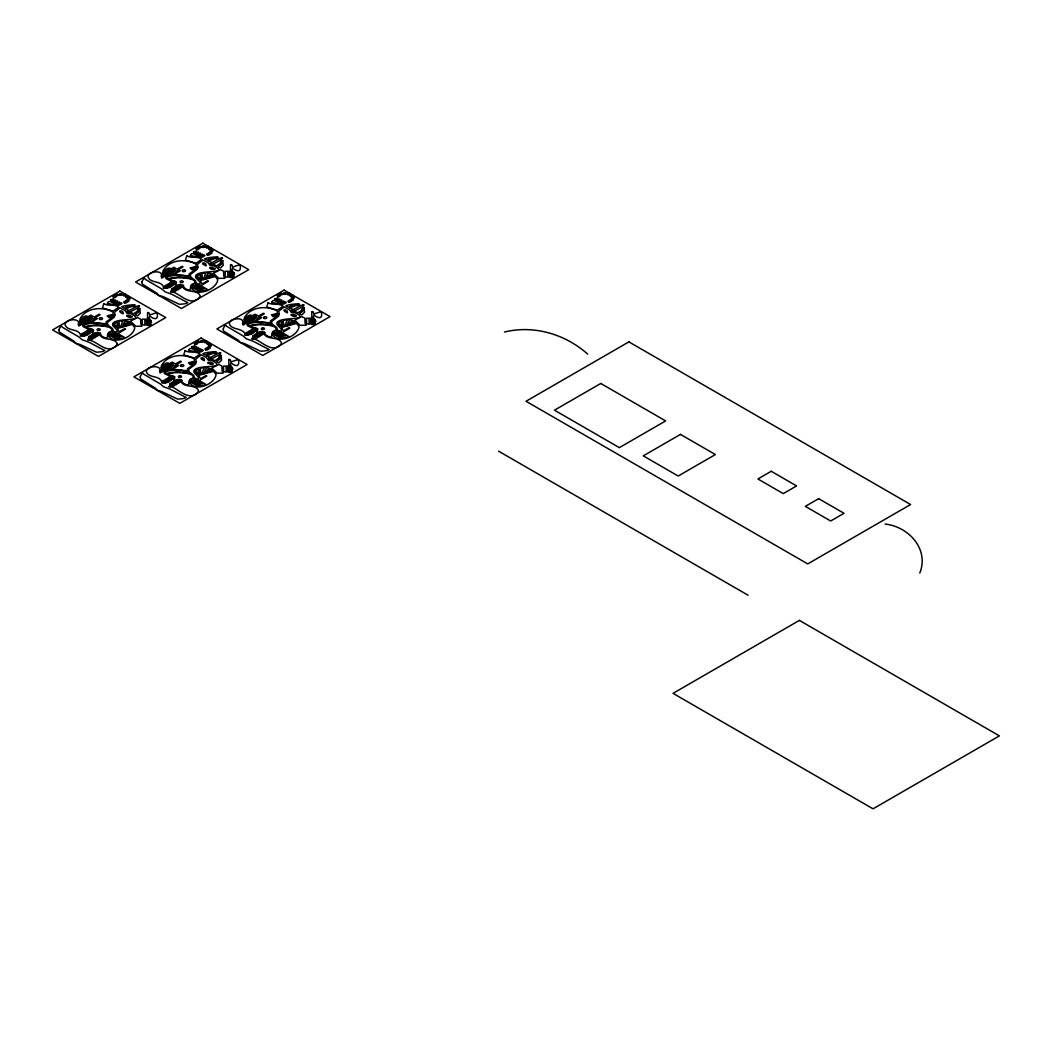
<?xml version="1.0" encoding="UTF-8"?>
<svg xmlns="http://www.w3.org/2000/svg" width="1052" height="1052" viewBox="0 0 1052 1052"><rect width="100%" height="100%" fill="white"/><g stroke="black" fill="none" stroke-linecap="round" stroke-linejoin="round"><path stroke-width="1.5" d="M166.571 287.906L166.479 287.498A2.065 1.183 0 0 0 168.938 286.105A2.065 1.183 0 0 0 171.345 284.697A2.065 1.183 0 0 0 173.554 283.816L175.263 283.488L170.253 287.314L166.518 288.116M247.877 334.746L251.546 334.26L256.556 330.42L254.86 330.749A2.065 1.183 0 0 1 252.638 331.643A2.065 1.183 0 0 1 250.245 333.05A2.065 1.183 0 0 1 247.772 334.431L247.877 334.746A2.078 1.197 0 0 1 247.825 335.062L247.851 334.957M172.068 386.807L171.976 386.334A2.065 1.183 0 0 0 174.435 384.953A2.065 1.183 0 0 0 176.841 383.546A2.065 1.183 0 0 0 179.116 382.455L181.102 381.955C184.994 388.149 195.278 384.072 198.434 390.397L198.092 392.002C190.031 402.074 178.117 389.253 172.041 386.899M919.803 573.038C929.403 549.026 908.481 526.552 885.113 524.054M164.862 382.954L164.888 382.849A2.038 1.183 0 0 0 164.888 382.533L164.809 382.336A2.065 1.183 0 0 0 167.281 380.942A2.065 1.183 0 0 0 169.674 379.535A2.065 1.183 0 0 0 171.897 378.654L173.593 378.325L168.583 382.152L164.809 383.06A2.078 1.197 0 0 0 164.862 382.428L164.888 382.533M89.67 316.994C93.431 315.6 92.471 319.9 89.775 317.31M172.633 269.088C176.789 267.892 174.895 271.876 172.765 269.43M170.976 363.926C174.737 362.519 173.751 366.767 171.108 364.268M253.94 316.021C257.661 314.601 256.767 318.98 254.019 316.323M173.619 292.246L173.725 291.969A2.38 1.381 0 0 0 173.711 291.68L173.646 291.496A2.065 1.183 0 0 0 176.105 290.115A2.065 1.183 0 0 0 178.511 288.708A2.065 1.183 0 0 0 180.773 287.617L182.772 287.117C186.664 293.311 196.934 289.234 200.09 295.559L199.762 297.164C191.372 307.053 181.075 294.862 173.619 292.246A2.051 1.183 0 0 0 173.711 291.68L173.711 291.68M254.86 339.27A2.051 1.183 0 0 0 254.992 338.52A2.065 1.183 0 0 0 257.411 337.048A2.065 1.183 0 0 0 259.805 335.641A2.065 1.183 0 0 0 262.079 334.549L264.065 334.063C267.958 340.256 278.241 336.18 281.397 342.505L281.055 344.096C272.692 353.985 262.329 341.821 254.926 339.178M287.485 312.602L287.235 311.063A7.574 4.366 0 0 0 285.592 309.959L284.25 309.814A1.92 1.105 0 0 0 284.237 310.879L284.697 311.326A11.033 6.365 0 0 0 286.959 312.641L287.222 312.681M204.496 360.507L204.167 358.863A7.574 4.366 0 0 0 202.628 357.864L201.208 357.798A1.92 1.105 0 0 0 201.261 358.785L201.734 359.232M206.139 265.683L205.824 264.026A7.574 4.366 0 0 0 204.298 263.026L202.905 262.921A1.92 1.105 0 0 0 202.931 263.947L203.404 264.394M123.176 313.588L122.86 311.918A7.574 4.366 0 0 0 121.335 310.919L119.902 310.866A1.92 1.105 0 0 0 119.967 311.839L120.441 312.299A11.033 6.365 0 0 0 122.689 313.601L122.953 313.641M163.533 286.801C160.798 280.371 150.028 283.514 147.99 276.729C148.437 270.588 164.165 270.048 161.18 276.295L161.798 278.136L165.44 276.019L166.124 278.754L172.015 281.607L171.581 282.33A2.065 1.183 0 0 0 169.543 283.764A2.065 1.183 0 0 0 167.307 285.158A2.065 1.183 0 0 0 164.954 286.696L164.796 286.67A2.078 1.197 0 0 0 163.533 286.801A2.012 1.157 0 0 1 164.796 286.67M80.57 334.707C77.835 328.263 67.065 331.419 65.027 324.634C65.461 318.48 81.201 317.954 78.216 324.2L78.821 326.028L82.477 323.924L83.161 326.659L89.039 329.513L88.618 330.236A2.065 1.183 0 0 0 86.58 331.656A2.065 1.183 0 0 0 84.331 333.063A2.065 1.183 0 0 0 81.99 334.589L81.832 334.575A2.078 1.197 0 0 0 80.544 334.694A2.038 1.183 0 0 1 81.859 334.589M244.984 333.708C242.118 327.606 231.427 330.341 229.283 323.661C229.73 317.52 245.458 316.994 242.486 323.24L243.091 325.068L246.747 322.964L247.417 325.699L253.308 328.553L252.875 329.263A2.065 1.183 0 0 0 250.836 330.696A2.065 1.183 0 0 0 248.601 332.103A2.065 1.183 0 0 0 246.26 333.629L244.984 333.708L245.931 333.602M83.502 336.127L87.29 335.22L92.287 331.393L90.59 331.709A2.065 1.183 0 0 1 88.381 332.603A2.065 1.183 0 0 1 85.975 334.01A2.065 1.183 0 0 1 83.516 335.391L83.595 335.601A2.038 1.183 0 0 1 83.502 336.114A2.078 1.197 0 0 0 83.555 335.496M504.434 332.051C533.758 324.766 565.424 334.194 587.713 354.13M205.903 265.748L205.653 265.696A11.033 6.365 0 0 1 203.457 264.368M204.259 360.586L204.049 360.547A11.033 6.365 0 0 1 201.8 359.205M162.639 381.508L163.297 381.534A2.065 1.183 0 0 1 165.637 379.996A2.065 1.183 0 0 1 167.873 378.602A2.065 1.183 0 0 1 169.911 377.168L170.345 376.445L164.454 373.591L163.783 370.856L160.128 372.973L159.523 371.132C162.495 364.886 146.767 365.425 146.32 371.566C148.293 378.457 159.102 374.92 161.732 381.692A2.078 1.197 0 0 1 162.613 381.495A1.775 1.026 0 0 0 162.166 381.574M212.096 269.273L211.939 269.22A10.441 6.023 0 0 1 209.742 268.181C208.598 266.603 213.885 267.432 214.766 268.733M293.403 316.218L293.232 316.165A10.441 6.023 0 0 1 291.036 315.127C289.787 313.601 295.178 314.324 296.072 315.679M129.133 317.178L128.962 317.125A10.441 6.023 0 0 1 126.779 316.087C125.872 314.351 130.987 315.482 131.802 316.639M210.426 364.11L210.268 364.058A10.441 6.023 0 0 1 208.072 363.019M167.965 273.796C172.725 274.861 162.955 268.707 164.914 272.113M87.092 320.492C91.84 321.57 82.174 315.416 84.055 318.795M83.003 322.859C87.737 323.911 77.901 317.796 79.952 321.162M170.45 366.241C175.184 367.279 165.374 361.152 167.399 364.557M172.147 271.416C176.802 272.389 167.044 266.327 169.07 269.72A11.664 6.733 0 0 0 171.792 271.311M251.402 319.545C256.057 320.505 246.221 314.43 248.311 317.835M85.041 321.715C89.683 322.688 79.926 316.613 81.951 320.005A11.664 6.733 0 0 0 84.673 321.61M170.03 272.573C174.974 273.559 164.875 267.497 167.018 270.903M165.927 274.94C170.95 275.953 160.746 269.93 162.915 273.27M253.374 318.322C258.397 319.335 248.219 313.286 250.363 316.652M249.219 320.728C254.163 321.754 244.13 315.653 246.221 319.045M247.22 321.873C252.164 322.859 242.052 316.823 244.222 320.202M89.104 319.295C94.115 320.308 83.963 314.232 86.106 317.612M168.359 367.411C173.291 368.424 163.205 362.322 165.348 365.741M166.255 368.621C171.279 369.633 161.114 363.584 163.257 366.951M164.257 369.778C169.28 370.777 159.023 364.728 161.258 368.108M498.595 451.177L748.064 595.208M208.059 363.032C207.126 361.323 212.254 362.388 213.109 363.571M165.979 368.542A11.664 6.733 0 0 1 163.389 366.898M163.981 369.699A11.664 6.733 0 0 1 161.39 368.055M213.464 363.663A1.683 0.973 0 0 1 210.702 363.966M170.122 366.149A11.664 6.733 0 0 1 167.544 364.505M168.083 367.332A11.664 6.733 0 0 1 165.493 365.688M171.976 386.334A2.051 1.183 0 0 1 172.068 386.61M82.674 322.767A11.664 6.733 0 0 1 80.097 321.11M132.157 316.718A1.683 0.973 0 0 1 129.409 317.02M88.828 319.216A11.664 6.733 0 0 1 86.238 317.559M86.777 320.4A11.664 6.733 0 0 1 84.199 318.743M251.047 319.44A11.664 6.733 0 0 1 248.456 317.783M253.098 318.256A11.664 6.733 0 0 1 250.507 316.599M296.427 315.758A1.683 0.973 0 0 1 293.679 316.06M246.944 321.807A11.664 6.733 0 0 1 244.353 320.15M248.943 320.65A11.664 6.733 0 0 1 246.365 318.993M167.649 273.704A11.664 6.733 0 0 1 165.059 272.06M165.637 274.861A11.664 6.733 0 0 1 163.06 273.218M215.121 268.825A1.683 0.973 0 0 1 212.373 269.128M169.74 272.494A11.664 6.733 0 0 1 167.163 270.851M107.396 303.436L112.222 304.344A41.633 24.038 0 0 1 114.037 304.488L115.391 304.672A2.551 1.473 0 0 1 115.799 304.778L116.167 304.922A12.098 6.983 0 0 0 116.562 305.08C118.126 306.237 123.715 303.239 121.374 302.897A3.485 2.012 0 0 0 120.664 302.923C116.088 308.052 109.329 297.348 107.409 303.384M188.689 350.382L193.529 351.289A41.633 24.038 0 0 1 195.33 351.421L196.698 351.605A2.551 1.473 0 0 1 197.105 351.723L197.474 351.868A12.098 6.983 0 0 0 197.855 352.025C199.446 353.196 204.956 350.171 202.681 349.829A3.485 2.012 0 0 0 201.958 349.856C197.381 355.011 190.557 344.201 188.689 350.382M190.359 255.544L195.185 256.451A41.633 24.038 0 0 1 197 256.583L198.355 256.767A2.551 1.473 0 0 1 198.762 256.885L199.13 257.03A12.098 6.983 0 0 0 199.525 257.188C201.156 258.345 206.56 255.334 204.338 254.992A3.485 2.012 0 0 0 203.628 255.018C199.038 260.173 192.227 249.363 190.359 255.544M271.653 302.476L276.492 303.384A41.633 24.038 0 0 1 278.293 303.528L279.661 303.712A2.551 1.473 0 0 1 280.069 303.818L280.437 303.962A12.098 6.983 0 0 0 280.818 304.12C282.409 305.304 288.195 302.187 285.644 301.937A3.485 2.012 0 0 0 284.921 301.963C280.358 307.118 273.586 296.362 271.679 302.424M114.892 326.002L115.773 327.211L118.915 327.146L118.219 325.857L114.892 326.002M196.198 372.934L197.079 374.144L200.209 374.091L199.512 372.803L196.198 372.934M197.868 278.096L198.736 279.306L201.879 279.253L201.182 277.965L197.868 278.096M279.161 325.029L280.042 326.251L283.185 326.186L282.488 324.897L279.161 325.029M147.582 312.589L147.517 317.796L149.003 318.02L149.608 315.968C153.645 319.137 158.273 320.65 157.327 313.838L156.34 312.773L149.752 314.942L148.766 312.562L147.582 312.589M228.889 359.534L228.81 364.728L230.309 364.965L230.914 362.901C234.951 366.07 239.567 367.595 238.633 360.783L237.634 359.705L231.045 361.875L230.059 359.508L228.889 359.534M230.546 264.696L230.48 269.891L231.966 270.127L232.571 268.063C236.608 271.232 241.237 272.757 240.29 265.946L239.304 264.867L232.716 267.037L231.729 264.67L230.546 264.696M311.852 311.629L311.786 316.823L313.272 317.06L313.877 315.008C317.914 318.177 322.543 319.69 321.596 312.878L320.597 311.8L314.009 313.983L313.023 311.602L311.852 311.629M114.892 315.061L114.352 317.086L107.12 322.675L108.067 325.094L112.525 328.618L113.208 331.038L116.996 332.445L117.127 330.17L112.735 325.528L112.59 323.885C115.115 316.941 147.701 322.359 131.066 313.838L126.871 313.141L125.188 310.682L119.967 307.907L114.563 312.128L114.892 315.061M197.868 267.155L197.316 269.194L190.083 274.769L191.03 277.202L195.488 280.713L196.172 283.133L199.959 284.54L200.09 282.278L195.698 277.623L195.567 275.992C198.092 269.049 230.664 274.454 214.043 265.946L209.835 265.236L208.151 262.776L202.944 260.002L197.526 264.223L197.868 267.155M196.198 361.993L195.659 364.031L188.413 369.607L189.36 372.04L193.831 375.551L194.502 377.97L198.289 379.377L198.434 377.116L194.028 372.461L193.897 370.83C196.422 363.887 229.007 369.291 212.373 360.783L208.178 360.073L206.481 357.614L201.274 354.84L195.856 359.061L196.198 361.993M279.161 314.088L278.622 316.126L271.377 321.715L272.323 324.134L276.794 327.645L277.465 330.078L281.265 331.485L281.397 329.21L276.992 324.568L276.86 322.925C279.385 315.981 311.971 321.399 295.336 312.878L291.141 312.181L289.445 309.722L284.237 306.947L278.819 311.168L279.161 314.088M80.452 335.706L82.648 335.746L80.465 335.667M82.858 334.181L85.054 334.273L82.884 334.102M85.265 332.8L87.461 332.84L85.265 332.8M87.5 331.38L89.696 331.419L87.5 331.327M87.618 339.704L89.814 339.757L87.618 339.704M89.907 329.92L92.089 330.012L89.92 329.828M90.025 338.192L92.221 338.231L90.025 338.139M92.431 336.798L94.627 336.85L92.431 336.758M94.667 335.378L96.85 335.417L94.667 335.338M97.073 333.918L99.256 333.971L97.073 333.878M138.114 305.961L139.587 305.987L138.128 305.935M163.415 287.801L165.611 287.853L163.428 287.761M165.821 286.289L168.018 286.328L165.821 286.289M161.758 382.639L163.941 382.691L161.758 382.599M168.228 284.895L170.424 284.947L168.241 284.855M164.151 381.126L166.347 381.166L164.151 381.126M170.463 283.475L172.66 283.514L170.463 283.475M170.582 291.812L172.778 291.904L170.608 291.72M166.558 379.733L168.754 379.825L166.584 379.64M172.87 282.015L175.066 282.067L172.87 282.015M172.988 290.286L175.184 290.339L173.001 290.247M168.793 378.312L170.989 378.352L168.793 378.312M168.912 386.649L171.108 386.742L168.938 386.557M175.395 288.905L177.591 288.945L175.395 288.905M171.2 376.853L173.396 376.905L171.2 376.853M171.318 385.124L173.514 385.177L171.331 385.085M177.63 287.472L179.826 287.525L177.63 287.433M173.725 383.743L175.921 383.783L173.725 383.743M180.037 286.026L182.22 286.118L180.05 285.934M175.96 382.31L178.156 382.363L175.96 382.31M178.367 380.863L180.563 380.903L178.38 380.811M221.078 258.056L222.551 258.121L221.104 258.003M219.421 352.893L220.894 352.959L219.434 352.841M244.721 334.746L246.918 334.786L244.721 334.694M247.128 333.221L249.324 333.274L247.128 333.182M249.534 331.84L251.73 331.88L249.534 331.84M251.77 330.407L253.953 330.499L251.783 330.328M251.875 338.744L254.071 338.797L251.888 338.705M254.163 328.96L256.359 329.052L254.19 328.868M254.282 337.232L256.478 337.271L254.282 337.232M256.688 335.838L258.884 335.93L256.714 335.746M258.923 334.418L261.12 334.457L258.937 334.365M261.33 332.958L263.526 333.011L261.33 332.958M302.384 305.001L303.857 305.027L302.384 305.001M100.427 333.26C100.164 336.219 105.042 338.257 107.436 338.008C107.33 335.351 107.396 331.774 110.96 331.472C118.652 323.924 75.612 324.647 90.235 328.671A13.413 7.745 0 0 0 91.248 328.566L93.575 330.026L92.629 333.537L97.231 332.445L100.427 333.26M183.39 285.368C183.14 288.327 188.006 290.352 190.399 290.102C190.294 287.446 190.359 283.869 193.936 283.567C201.616 276.032 158.576 276.742 173.199 280.766A13.413 7.745 0 0 0 174.211 280.674L176.539 282.12L175.592 285.631L180.194 284.54L183.39 285.368M181.72 380.206C181.47 383.165 186.349 385.19 188.729 384.94C188.637 382.284 188.702 378.707 192.266 378.404C199.946 370.869 156.906 371.58 171.529 375.603A13.413 7.745 0 0 0 172.554 375.511L174.882 376.958L173.935 380.469L178.538 379.377L181.72 380.206M264.683 332.3C264.433 335.259 269.312 337.298 271.692 337.048C271.6 334.378 271.666 330.815 275.23 330.512C282.909 322.964 239.869 323.687 254.492 327.711A13.413 7.745 0 0 0 255.518 327.606L257.845 329.052L256.898 332.577L261.501 331.485L264.683 332.3M150.87 324.739C147.793 327.067 142.428 323.122 150.87 324.739M233.833 276.847C230.756 279.175 225.391 275.23 233.833 276.847M232.163 371.685C229.086 374.012 223.734 370.067 232.163 371.685M315.127 323.779C312.05 326.107 306.697 322.162 315.127 323.779M138.443 307.552L137.233 311.379L133.578 313.798L131.211 312.51L131.066 311.497L138.443 307.552M139.732 308.368L138.509 312.207L135.129 314.469L137.496 315.916L140.271 313.22L139.732 308.368M221.407 259.66L220.197 263.487L216.541 265.906L214.174 264.617L214.043 263.605L221.407 259.66M222.695 260.475L221.485 264.302L218.093 266.564L220.46 268.01L223.234 265.314L222.695 260.475M219.75 354.498L218.527 358.324L214.871 360.744L212.504 359.455L212.373 358.443L219.75 354.498M221.038 355.313L219.815 359.14L216.436 361.401L218.803 362.848L221.577 360.152L221.038 355.313M302.713 306.592L301.49 310.419L297.834 312.839L295.467 311.55L295.336 310.537L302.713 306.592M304.002 307.408L302.779 311.247L299.399 313.509L301.766 314.956L304.541 312.26L304.002 307.408M59.004 329.96L58.978 330.196A7.864 4.537 0 0 0 59.464 332.051L74.166 341.308A11.046 6.378 0 0 1 74.81 342.11L75.402 343.031A1.354 0.789 0 0 0 75.744 343.281L78.834 344.135A13.715 7.916 0 0 1 80.675 344.767L96.048 352.039A5.51 3.182 0 0 0 97.271 352.157L100.926 351.815A31.652 18.279 0 0 0 103.359 351.329L104.858 350.395A9.376 5.418 0 0 1 103.951 350.106L90.025 342.794A25.314 14.623 0 0 0 88.039 341.874L82.201 339.809L79.86 337.745A15.451 8.929 0 0 0 78.821 336.877L62.739 327.488A5.299 3.064 0 0 1 62.213 326.896L61.371 326.12L60.122 327.488A25.485 14.715 0 0 0 59.517 328.54L59.004 329.96M141.967 282.054L141.941 282.304A7.864 4.537 0 0 0 142.441 284.158L157.142 293.403A11.046 6.378 0 0 1 157.774 294.205L158.365 295.139A1.354 0.789 0 0 0 158.707 295.375L161.798 296.243A13.715 7.916 0 0 1 163.639 296.861L179.011 304.133A5.51 3.182 0 0 0 180.234 304.265L183.89 303.91A31.652 18.279 0 0 0 186.322 303.423L187.821 302.489A9.376 5.418 0 0 1 186.914 302.213L172.988 294.902A25.314 14.623 0 0 0 171.003 293.968L165.177 291.917L162.823 289.852A15.451 8.929 0 0 0 161.784 288.971L145.702 279.582A5.299 3.064 0 0 1 145.176 279.004L144.334 278.215L143.085 279.595A25.485 14.715 0 0 0 142.48 280.634L141.967 282.054M140.31 376.892L140.271 377.142A7.864 4.537 0 0 0 140.771 378.996L155.472 388.241A11.046 6.378 0 0 1 156.117 389.043L156.695 389.976A1.354 0.789 0 0 0 157.037 390.213L160.141 391.081A13.715 7.916 0 0 1 161.982 391.699L177.354 398.971A5.51 3.182 0 0 0 178.564 399.102L182.233 398.747A31.652 18.279 0 0 0 184.652 398.261L186.165 397.327A9.376 5.418 0 0 1 185.244 397.051L171.318 389.74A25.314 14.623 0 0 0 169.333 388.806L163.507 386.755L161.166 384.69A15.451 8.929 0 0 0 160.128 383.809L144.045 374.42A5.299 3.064 0 0 1 143.506 373.841L142.677 373.052L141.428 374.433A25.485 14.715 0 0 0 140.81 375.472L140.31 376.892M223.274 329L223.248 329.237A7.864 4.537 0 0 0 223.734 331.091L238.436 340.348A11.046 6.378 0 0 1 239.08 341.137L239.672 342.071A1.354 0.789 0 0 0 240.001 342.321L243.104 343.176A13.715 7.916 0 0 1 244.945 343.807L260.317 351.079A5.51 3.182 0 0 0 261.527 351.197L265.196 350.855A31.652 18.279 0 0 0 267.616 350.369L269.128 349.422A9.376 5.418 0 0 1 268.207 349.146L254.295 341.834A25.314 14.623 0 0 0 252.296 340.901L246.47 338.849L244.13 336.785A15.451 8.929 0 0 0 243.091 335.904L227.008 326.514A5.299 3.064 0 0 1 226.469 325.936L225.641 325.16L224.392 326.528A25.485 14.715 0 0 0 223.787 327.58L223.274 329M89.88 320.124L85.462 323.608L87.96 323.266L95.206 319.085L92.221 318.769L89.88 320.124M172.844 272.231L168.425 275.716L170.924 275.361L178.169 271.179L175.197 270.864L172.844 272.231M171.174 367.069L166.755 370.554L169.267 370.199L176.499 366.017L173.527 365.702L171.174 367.069M254.137 319.164L249.719 322.648L252.23 322.293L259.463 318.112L256.491 317.809L254.137 319.164M108.382 335.496C113.353 345.345 133.538 337.574 134.787 327.632L132.289 324.397L117.403 328.461L119.139 331.827L124.57 328.697L125.53 329.079L117.942 333.615L124.57 337.442L121.782 338.442L116.535 339.362L108.514 334.733L108.382 335.496M191.346 287.59C196.316 297.453 216.515 289.681 217.764 279.74L215.252 276.492L200.367 280.555L202.102 283.935L207.533 280.792L208.506 281.173L200.906 285.71L207.533 289.537L204.759 290.549L199.499 291.457L191.49 286.828L191.346 287.59M189.689 382.428C194.646 392.291 214.845 384.519 216.094 374.578L213.595 371.33L198.696 375.393L200.432 378.773L205.876 375.63L206.836 376.011L199.236 380.548L205.863 384.375L203.089 385.387L197.842 386.294L189.82 381.666L189.689 382.428M272.652 334.536C277.623 344.385 297.808 336.614 299.057 326.672L296.559 323.437L281.66 327.501L283.396 330.867L288.84 327.724L289.8 328.119L282.212 332.656L288.827 336.482L286.052 337.482L280.805 338.402L272.784 333.773L272.652 334.536M82.214 318.348L79.978 318.966C85.896 307.539 102.688 306.106 113.143 312.102L112.932 314.469L107.12 315.797L108.921 317.546L112.038 317.704L106.199 321.846L105.923 323.858L91.274 322.28L97.363 318.611L94.864 317.862L100.071 314.706L99.164 314.18L94.154 317.073L90.866 315.166L88.565 316.507L85.593 316.034L83.384 317.046A4.497 2.591 0 0 0 82.543 317.757A5.352 3.09 0 0 0 82.227 318.283L82.214 318.348M165.177 270.443L162.942 271.061C168.859 259.634 185.652 258.2 196.106 264.197L195.896 266.564L190.083 267.892L191.898 269.654L195.001 269.799L189.163 273.941L188.887 275.953L174.237 274.388L180.339 270.706L177.827 269.969L183.035 266.8L182.127 266.274L177.117 269.167L173.843 267.274L171.542 268.602L168.557 268.128L166.269 269.194A4.497 2.591 0 0 0 165.506 269.851A5.352 3.09 0 0 0 165.19 270.377L165.203 270.377M163.52 365.281L161.272 365.899C167.189 354.471 183.982 353.038 194.436 359.034L194.239 361.401L188.413 362.73L190.228 364.492L193.331 364.636L187.506 368.779L187.23 370.791L172.581 369.226L178.669 365.544L176.171 364.807L181.378 361.638L180.471 361.112L175.46 364.005L172.173 362.112L169.872 363.44L166.9 362.966L164.599 364.031A4.497 2.591 0 0 0 163.849 364.689A5.352 3.09 0 0 0 163.52 365.215L163.533 365.215M246.484 317.388L244.248 318.006C250.152 306.579 266.945 305.133 277.399 311.142L277.202 313.509L271.377 314.837L273.191 316.586L276.308 316.744L270.469 320.886L270.193 322.898L255.544 321.32L261.632 317.651L259.134 316.902L264.341 313.746L263.434 313.22L258.424 316.113L255.136 314.206L252.835 315.534L249.863 315.074L247.562 316.139A4.497 2.591 0 0 0 246.812 316.797A5.352 3.09 0 0 0 246.484 317.31L246.484 317.388M108.606 315.995L108.672 316.849L112.669 316.902L113.34 315.166L108.606 315.995M191.569 268.089L191.635 268.957L195.633 268.996L196.303 267.274L191.569 268.089M189.912 362.927L189.965 363.795L193.963 363.834L194.646 362.112L189.912 362.927M272.876 315.035L272.941 315.889L276.926 315.929L277.61 314.206L272.876 315.035M79.373 323.845L79.163 324.897L81.938 323.451L79.978 322.714L79.373 323.845M110.565 299.741L111.17 300.793L113.748 298.992L110.565 299.741M112.498 300.846L113.103 301.911L115.667 300.109L112.498 300.846M114.497 301.832L115.102 302.884L117.679 301.082L114.497 301.832M116.456 302.897L117.061 303.949L119.626 302.161L116.456 302.897M162.337 275.953L162.126 277.005L164.901 275.558L162.942 274.809L162.337 275.953M160.667 370.791L160.469 371.843L163.244 370.396L161.272 369.647L160.667 370.791M193.529 251.836L194.133 252.901L196.711 251.099L193.529 251.836M195.462 252.953L196.066 254.005L198.644 252.204L195.462 252.953M197.46 253.926L198.065 254.992L200.643 253.19L197.46 253.926M199.42 255.005L200.025 256.057L202.602 254.255L199.42 255.005M191.872 346.673L192.477 347.739L195.041 345.937L191.872 346.673M193.792 347.791L194.396 348.843L196.974 347.042L193.792 347.791M195.803 348.764L196.408 349.829L198.973 348.028L195.803 348.764M197.75 349.843L198.355 350.895L200.932 349.093L197.75 349.843M243.63 322.885L243.433 323.937L246.207 322.491L244.248 321.754L243.63 322.885M274.835 298.781L275.44 299.833L278.017 298.032L274.835 298.781M276.755 299.886L277.373 300.951L279.937 299.149L276.755 299.886M278.767 300.872L279.372 301.924L281.949 300.122L278.767 300.872M280.713 301.937L281.331 302.989L283.895 301.201L280.713 301.937M117.127 343.465L116.785 345.056C108.224 354.932 98.914 342.847 90.446 340.401A2.051 1.183 0 0 0 90.682 339.401A2.065 1.183 0 0 0 93.141 338.008A2.065 1.183 0 0 0 95.535 336.601A2.065 1.183 0 0 0 97.81 335.509L99.809 335.023C103.701 341.216 113.971 337.14 117.127 343.465M127.41 311.26L127.818 312.746L129.712 312.589L129.698 311.274L127.41 311.26M210.387 263.368L210.781 264.854L212.688 264.696L212.662 263.381L210.387 263.368M208.717 358.206L209.124 359.692L211.018 359.534L210.992 358.219L208.717 358.206M291.68 310.301L291.417 311.392L293.981 311.629L293.955 310.314L291.68 310.301M103.793 303.699L102.465 308.026L113.09 311.103L118.758 307.197C114.484 303.568 108.264 306.605 103.793 303.699M186.756 255.794L185.428 260.12L196.053 263.197L201.721 259.305C197.447 255.675 191.227 258.713 186.756 255.794M185.086 350.632L183.758 354.958L194.383 358.035L200.051 354.143C195.777 350.526 189.57 353.538 185.086 350.632M268.05 302.739L266.735 307.053L277.347 310.143L283.014 306.237C278.741 302.621 272.534 305.632 268.05 302.739M146.504 320.413L151.107 320.571L146.504 320.413M229.468 272.507L234.07 272.665L229.468 272.507M227.797 367.345L232.4 367.503L227.797 367.345M310.761 319.453L315.363 319.598L310.761 319.453M122.755 320.873L120.612 326.975L119.428 325.725L118.955 322.399L119.56 320.952L122.755 320.873M122.992 325.331L122.532 326.659L131.829 323.727L130.843 322.635L122.992 325.331M205.719 272.968L203.575 279.069L202.392 277.82L201.918 274.506L202.536 273.06L205.719 272.968M205.955 277.439L205.495 278.754L214.805 275.821L213.806 274.743L205.955 277.439M204.062 367.805L201.905 373.907L200.735 372.658L200.261 369.344L200.866 367.898L204.062 367.805M204.298 372.276L203.825 373.591L213.135 370.659L212.149 369.581L204.298 372.276M287.025 319.913L284.868 326.002L283.698 324.766L283.225 321.439L283.83 319.992L287.025 319.913M287.262 324.371L286.788 325.699L296.099 322.767L295.112 321.675L287.262 324.371M125.188 320.768L123.36 324.279L129.317 321.754L125.188 320.768M208.151 272.863L206.323 276.387L212.28 273.849L208.151 272.863M206.481 367.7L204.667 371.224L210.624 368.687L206.481 367.7M289.445 319.808L287.63 323.319L293.587 320.794L289.445 319.808M83.831 324.397L83.45 325.121L85.462 326.422L96.389 324.805L108.08 326.383L106.633 324.818L100.519 323.516L92.287 323.266L83.831 324.397M166.795 276.492L166.413 277.228L168.425 278.53L179.353 276.9L191.043 278.491L189.597 276.926L183.482 275.611L175.263 275.361L166.795 276.492M165.138 371.33L164.756 372.066L166.755 373.368L177.683 371.737L189.373 373.328L187.927 371.764L181.812 370.449L173.593 370.199L165.138 371.33M248.101 323.437L247.72 324.161L249.719 325.462L260.659 323.845L272.337 325.423L270.89 323.858L264.775 322.556L256.556 322.293L248.101 323.437M146.175 323.148C148.595 326.475 155.63 321.07 146.175 323.148M229.139 275.243C231.164 278.491 239.159 273.244 229.139 275.243M227.469 370.08C229.494 373.328 237.489 368.082 227.469 370.08M310.445 322.188C312.457 325.423 320.452 320.189 310.445 322.188M114.418 323.766L113.682 324.818L114.484 325.292L117.745 325.134L117.482 322.254L114.418 323.766M197.395 275.874L196.645 276.926L197.46 277.386L200.708 277.241L200.445 274.348L197.395 275.874M195.725 370.712L194.975 371.764L195.79 372.224L199.038 372.079L198.789 369.186L195.725 370.712M278.688 322.806L277.938 323.858L278.754 324.332L282.002 324.174L281.752 321.294L278.688 322.806M151.527 322.122L146.359 321.899L151.527 322.122M234.504 274.217L229.336 273.993L234.504 274.217M232.834 369.055L227.666 368.831L232.834 369.055M315.797 321.149L310.629 320.926L315.797 321.149M88.841 336.824L88.25 338.599L89.157 338.599A2.065 1.183 0 0 1 91.498 337.061A2.065 1.183 0 0 1 93.746 335.667A2.065 1.183 0 0 1 95.719 334.234L95.745 333.458L92.629 334.155L88.841 336.824M171.805 288.919L171.213 290.694L172.12 290.694A2.065 1.183 0 0 1 174.461 289.168A2.065 1.183 0 0 1 176.71 287.761A2.065 1.183 0 0 1 178.682 286.328L178.708 285.552L175.592 286.262L171.805 288.919M170.148 383.756L169.543 385.532L170.45 385.532A2.065 1.183 0 0 1 172.804 384.006A2.065 1.183 0 0 1 175.04 382.599A2.065 1.183 0 0 1 177.025 381.166L177.038 380.39L173.935 381.1L170.148 383.756M253.111 335.851L252.506 337.639L253.427 337.639A2.065 1.183 0 0 1 255.767 336.101A2.065 1.183 0 0 1 258.003 334.707A2.065 1.183 0 0 1 259.989 333.274L260.015 332.498L256.898 333.195L253.111 335.851M149.752 319.164L144.795 320.018L144.966 325.239L142.375 324.66L142.191 319.19L149.752 319.164M232.716 271.258L227.758 272.126L227.942 277.347L225.338 276.768L225.154 271.284L232.716 271.258M231.045 366.096L226.101 366.964L226.272 372.184L223.668 371.606L223.484 366.122L231.045 366.096M314.009 318.191L309.064 319.058L309.235 324.279L306.632 323.7L306.448 318.23L314.009 318.191M119.889 291.075L52.6 329.92L98.48 356.418L165.769 317.572L119.889 291.075M202.852 243.17L135.563 282.028L181.444 308.512L248.732 269.667L202.852 243.17M136.615 306.421L129.317 310.485L125.319 309.038L131.342 306.5L136.615 306.421M219.592 258.516L212.28 262.579L208.283 261.133L214.306 258.595L219.592 258.516M134.051 319.308L130.461 321.07L135.813 326.265L141.902 326.186L140.758 323.779L140.613 319.124L137.431 317.52L134.051 319.308M217.014 271.416L213.424 273.178L218.777 278.372L224.865 278.293L223.721 275.887L223.576 271.219L220.394 269.614L217.014 271.416M201.182 338.021L133.906 376.866L179.787 403.35L247.075 364.505L201.182 338.021M284.145 290.115L216.87 328.96L262.75 355.458L330.039 316.599L284.145 290.115M217.922 353.354L210.61 357.417L206.613 355.97L212.635 353.433L217.922 353.354M300.885 305.461L293.574 309.525L289.589 308.078L295.612 305.54L300.885 305.461M215.344 366.254L211.768 368.016L217.106 373.21L223.195 373.131L222.064 370.725L221.919 366.057L218.737 364.452L215.344 366.254M298.308 318.348L294.731 320.11L300.07 325.305L306.158 325.226L305.027 322.819L304.883 318.151L301.7 316.56L298.308 318.348M628.886 341.887L526.026 401.272L807.739 563.911L910.598 504.526L628.886 341.887M600.771 383.467L554.483 410.188L619.352 447.639L665.627 420.918L600.771 383.467M680.46 434.397L643.272 455.858L678.198 476.03L715.373 454.556L680.46 434.397M771.221 471.27L757.9 478.976L783.253 493.612L796.588 485.919L771.221 471.27M818.653 498.661L805.332 506.354L830.686 521.003L844.02 513.297L818.653 498.661M799.388 620.391L673.03 693.347L873.042 808.83L999.4 735.874L799.388 620.391M209.44 259.068L207.139 260.238L204.627 258.871C208.48 256.714 229.599 255.781 209.44 259.068M126.464 306.974L124.162 308.144L121.664 306.776C125.517 304.62 146.636 303.673 126.464 306.974M290.733 306L288.432 307.184L285.934 305.816C289.787 303.66 310.892 302.713 290.733 306M207.77 353.906L205.469 355.076L202.97 353.709C206.81 351.552 227.929 350.618 207.77 353.906M204.088 288.721L195.698 283.882A2.735 1.578 0 0 0 195.79 285.644L201.024 288.669A2.735 1.578 0 0 0 204.088 288.721M285.394 335.667L276.992 330.815A2.735 1.578 0 0 0 277.084 332.59L282.317 335.614A2.735 1.578 0 0 0 285.394 335.667M121.125 336.627L112.735 331.774A2.735 1.578 0 0 0 112.814 333.55L118.061 336.574A2.735 1.578 0 0 0 121.125 336.627M202.418 383.559L194.028 378.72A2.735 1.578 0 0 0 194.12 380.482L199.354 383.507A2.735 1.578 0 0 0 202.418 383.559M181.26 366.346A1.657 0.96 0 0 0 183.837 365.623A1.657 0.96 0 0 0 181.47 364.689A1.657 0.96 0 0 0 181.26 366.346M179.077 377.352A1.552 0.894 0 0 0 181.509 376.669A1.552 0.894 0 0 0 179.274 375.801A1.552 0.894 0 0 0 179.077 377.352M190.57 381.297A1.328 0.763 0 0 0 192.569 380.627A1.328 0.763 0 0 0 190.57 379.969A1.328 0.763 0 0 0 190.57 381.297M193.081 382.77A1.328 0.763 0 0 0 195.159 382.192A1.328 0.763 0 0 0 193.252 381.442A1.328 0.763 0 0 0 193.081 382.77M195.58 384.204A1.328 0.763 0 0 0 197.644 383.625A1.328 0.763 0 0 0 195.738 382.875A1.328 0.763 0 0 0 195.58 384.204M198.17 385.703A1.328 0.763 0 0 0 200.248 385.124A1.328 0.763 0 0 0 198.341 384.375A1.328 0.763 0 0 0 198.17 385.703M197.145 342.676A1.473 0.855 0 0 0 199.433 342.031A1.473 0.855 0 0 0 197.316 341.203A1.473 0.855 0 0 0 197.145 342.676M201.156 342.163A1.473 0.855 0 0 0 203.365 341.427A1.473 0.855 0 0 0 201.156 340.69A1.473 0.855 0 0 0 201.156 342.163M204.93 342.558A1.473 0.855 0 0 0 207.218 341.913A1.473 0.855 0 0 0 205.101 341.085A1.473 0.855 0 0 0 204.93 342.558M207.494 344.122A1.473 0.855 0 0 0 209.795 343.478A1.473 0.855 0 0 0 207.678 342.65A1.473 0.855 0 0 0 207.494 344.122M209.098 346.24A1.473 0.855 0 0 0 211.399 345.595A1.473 0.855 0 0 0 209.282 344.767A1.473 0.855 0 0 0 209.098 346.24M207.967 348.462A1.473 0.855 0 0 0 210.268 347.817A1.473 0.855 0 0 0 208.151 346.989A1.473 0.855 0 0 0 207.967 348.462M205.732 349.829A1.473 0.855 0 0 0 208.033 349.185A1.473 0.855 0 0 0 205.916 348.357A1.473 0.855 0 0 0 205.732 349.829M194.909 344.359A1.473 0.855 0 0 0 197.211 343.715A1.473 0.855 0 0 0 195.093 342.886A1.473 0.855 0 0 0 194.909 344.359M100.058 319.44A1.657 0.96 0 0 0 102.544 318.611A1.657 0.96 0 0 0 100.058 317.783A1.657 0.96 0 0 0 100.058 319.44M97.783 330.407A1.552 0.894 0 0 0 100.203 329.736A1.552 0.894 0 0 0 97.968 328.855A1.552 0.894 0 0 0 97.783 330.407M109.184 334.326A1.328 0.763 0 0 0 111.262 333.747A1.328 0.763 0 0 0 109.355 332.997A1.328 0.763 0 0 0 109.184 334.326M111.867 335.864A1.328 0.763 0 0 0 113.866 335.193A1.328 0.763 0 0 0 111.867 334.523A1.328 0.763 0 0 0 111.867 335.864M114.273 337.271A1.328 0.763 0 0 0 116.351 336.693A1.328 0.763 0 0 0 114.444 335.943A1.328 0.763 0 0 0 114.273 337.271M116.877 338.77A1.328 0.763 0 0 0 118.942 338.192A1.328 0.763 0 0 0 117.035 337.442A1.328 0.763 0 0 0 116.877 338.77M115.838 295.743A1.473 0.855 0 0 0 118.14 295.099A1.473 0.855 0 0 0 116.022 294.271A1.473 0.855 0 0 0 115.838 295.743M119.77 295.191A1.473 0.855 0 0 0 122.058 294.547A1.473 0.855 0 0 0 119.941 293.718A1.473 0.855 0 0 0 119.77 295.191M123.715 295.651A1.473 0.855 0 0 0 125.924 294.915A1.473 0.855 0 0 0 123.715 294.179A1.473 0.855 0 0 0 123.715 295.651M126.201 297.19A1.473 0.855 0 0 0 128.489 296.546A1.473 0.855 0 0 0 126.371 295.717A1.473 0.855 0 0 0 126.201 297.19M127.792 299.294A1.473 0.855 0 0 0 130.093 298.65A1.473 0.855 0 0 0 127.976 297.821A1.473 0.855 0 0 0 127.792 299.294M126.753 301.556A1.473 0.855 0 0 0 128.975 300.819A1.473 0.855 0 0 0 126.753 300.083A1.473 0.855 0 0 0 126.753 301.556M124.517 302.923A1.473 0.855 0 0 0 126.74 302.187A1.473 0.855 0 0 0 124.517 301.451A1.473 0.855 0 0 0 124.517 302.923M113.695 297.453A1.473 0.855 0 0 0 115.904 296.717A1.473 0.855 0 0 0 113.695 295.98A1.473 0.855 0 0 0 113.695 297.453M277.965 296.493A1.473 0.855 0 0 0 280.174 295.757A1.473 0.855 0 0 0 277.965 295.02A1.473 0.855 0 0 0 277.965 296.493M288.787 301.963A1.473 0.855 0 0 0 290.996 301.227A1.473 0.855 0 0 0 288.787 300.491A1.473 0.855 0 0 0 288.787 301.963M290.931 300.556A1.473 0.855 0 0 0 293.232 299.912A1.473 0.855 0 0 0 291.115 299.097A1.473 0.855 0 0 0 290.931 300.556M292.061 298.334A1.473 0.855 0 0 0 294.363 297.69A1.473 0.855 0 0 0 292.246 296.861A1.473 0.855 0 0 0 292.061 298.334M290.457 296.23A1.473 0.855 0 0 0 292.758 295.586A1.473 0.855 0 0 0 290.641 294.757A1.473 0.855 0 0 0 290.457 296.23M287.985 294.691A1.473 0.855 0 0 0 290.194 293.955A1.473 0.855 0 0 0 287.985 293.219A1.473 0.855 0 0 0 287.985 294.691M284.027 294.231A1.473 0.855 0 0 0 286.328 293.587A1.473 0.855 0 0 0 284.211 292.758A1.473 0.855 0 0 0 284.027 294.231M280.108 294.784A1.473 0.855 0 0 0 282.409 294.139A1.473 0.855 0 0 0 280.292 293.311A1.473 0.855 0 0 0 280.108 294.784M281.147 337.81A1.328 0.763 0 0 0 283.212 337.232A1.328 0.763 0 0 0 281.305 336.482A1.328 0.763 0 0 0 281.147 337.81M278.543 336.311A1.328 0.763 0 0 0 280.621 335.719A1.328 0.763 0 0 0 278.701 334.983A1.328 0.763 0 0 0 278.543 336.311M276.137 334.891A1.328 0.763 0 0 0 278.123 334.234A1.328 0.763 0 0 0 276.137 333.563A1.328 0.763 0 0 0 276.137 334.891M273.454 333.366A1.328 0.763 0 0 0 275.519 332.787A1.328 0.763 0 0 0 273.612 332.037A1.328 0.763 0 0 0 273.454 333.366M262.053 329.447A1.552 0.894 0 0 0 264.473 328.776A1.552 0.894 0 0 0 262.237 327.895A1.552 0.894 0 0 0 262.053 329.447M264.223 318.44A1.657 0.96 0 0 0 266.8 317.717A1.657 0.96 0 0 0 264.433 316.784A1.657 0.96 0 0 0 264.223 318.44M183.022 271.534A1.657 0.96 0 0 0 185.507 270.706A1.657 0.96 0 0 0 183.022 269.877A1.657 0.96 0 0 0 183.022 271.534M180.839 282.541A1.552 0.894 0 0 0 183.18 281.765A1.552 0.894 0 0 0 180.839 280.989A1.552 0.894 0 0 0 180.839 282.541M192.148 286.433A1.328 0.763 0 0 0 194.225 285.855A1.328 0.763 0 0 0 192.319 285.105A1.328 0.763 0 0 0 192.148 286.433M194.751 287.932A1.328 0.763 0 0 0 196.816 287.354A1.328 0.763 0 0 0 194.909 286.604A1.328 0.763 0 0 0 194.751 287.932M197.237 289.366A1.328 0.763 0 0 0 199.315 288.787A1.328 0.763 0 0 0 197.408 288.038A1.328 0.763 0 0 0 197.237 289.366M199.841 290.865A1.328 0.763 0 0 0 201.918 290.286A1.328 0.763 0 0 0 199.998 289.537A1.328 0.763 0 0 0 199.841 290.865M198.894 247.877A1.473 0.855 0 0 0 201.103 247.141A1.473 0.855 0 0 0 198.894 246.392A1.473 0.855 0 0 0 198.894 247.877M202.734 247.299A1.473 0.855 0 0 0 205.022 246.655A1.473 0.855 0 0 0 202.918 245.826A1.473 0.855 0 0 0 202.734 247.299M206.586 247.72A1.473 0.855 0 0 0 208.888 247.075A1.473 0.855 0 0 0 206.771 246.247A1.473 0.855 0 0 0 206.586 247.72M209.164 249.285A1.473 0.855 0 0 0 211.452 248.64A1.473 0.855 0 0 0 209.348 247.812A1.473 0.855 0 0 0 209.164 249.285M210.768 251.402A1.473 0.855 0 0 0 213.056 250.757A1.473 0.855 0 0 0 210.939 249.929A1.473 0.855 0 0 0 210.768 251.402M209.637 253.624A1.473 0.855 0 0 0 211.925 252.98A1.473 0.855 0 0 0 209.821 252.151A1.473 0.855 0 0 0 209.637 253.624M207.402 254.992A1.473 0.855 0 0 0 209.703 254.347A1.473 0.855 0 0 0 207.586 253.519A1.473 0.855 0 0 0 207.402 254.992M196.658 249.548A1.473 0.855 0 0 0 198.867 248.811A1.473 0.855 0 0 0 196.658 248.075A1.473 0.855 0 0 0 196.658 249.548"/></g></svg>
